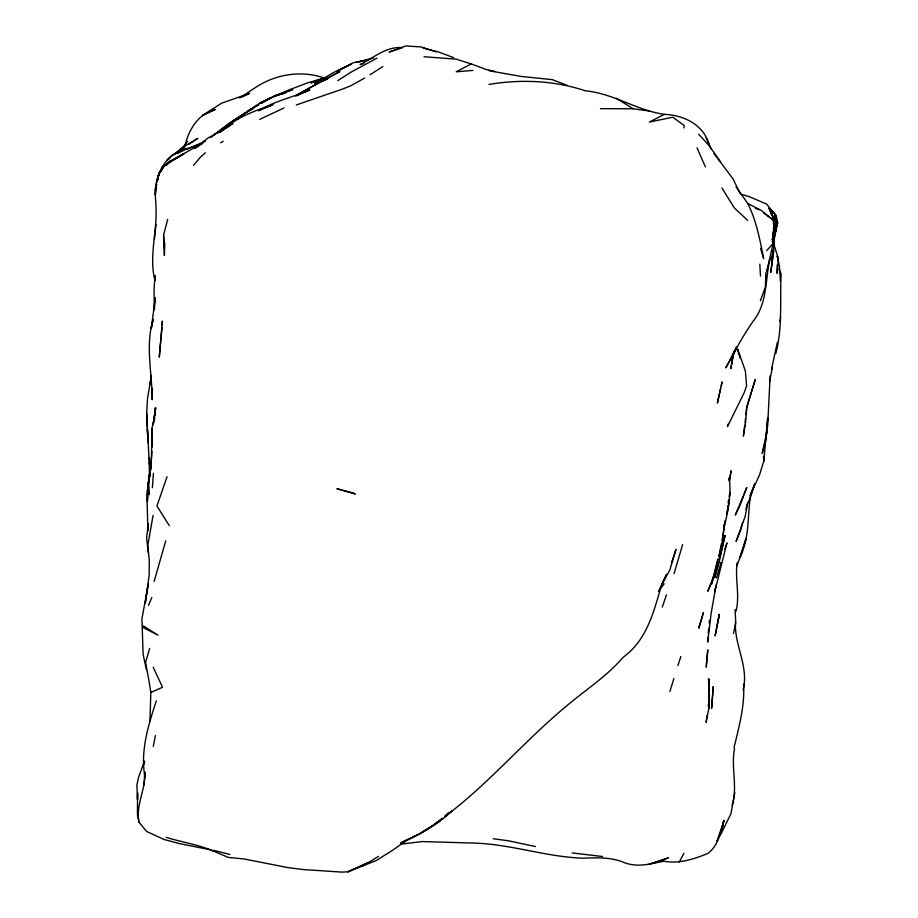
<?xml version="1.0" encoding="UTF-8"?>
<svg xmlns="http://www.w3.org/2000/svg" width="918" height="918" viewBox="0 0 918 918"><rect width="100%" height="100%" fill="white"/><g stroke="black" fill="none" stroke-linecap="round" stroke-linejoin="round"><path stroke-width="1.38" d="M150.609 380.167L147.5 398.699L146.673 413.18L147.982 442.671L147.431 429.28M137.539 793.645L137.459 814.564L139.031 822.23L146.559 831.433L164.184 839.534L179.458 843.596L210.509 849.816L228.272 857.412L244.222 858.996L287.563 867.533L303.376 869.575L342.024 872.1L348.438 871.767L367.154 863.115L347.807 871.756L376.07 860.625L393.088 849.988L407.707 839.465L400.707 843.172C419.239 834.737 437.404 825.018 452.104 810.674L444.782 816.641C488.881 783.708 524.144 741.055 566.429 706.103L566.658 705.896C585.569 689.82 606.718 676.44 623.012 657.403C646.834 640.11 653.65 612.317 661.362 585.627M152.434 388.325L152.158 399.651C152.227 372.869 145.055 345.616 153.226 319.303L151.355 328.231L155.245 297.639L154.362 309.905L154.017 290.031L155.004 275.572L155.257 280.449M776.1 229.408L776.284 216.017L773.794 212.414L769.261 209.029M777.202 264.832L777.076 273.334L778.407 258.933L773.656 243.477L773.828 245.921M708.248 706.217L708.971 700.847L708.627 678.769L708.857 708.214L706.103 722.363L706.998 715.638M772.463 241.503L775.997 229.787L776.284 216.017L766.61 204.094L748.836 196.498L741.228 194.375M775.813 353.499C782.698 327.439 779.83 300.461 781.103 273.885L778.923 269.008M149.944 476.694L150.082 472.598L147.729 486.815L147.419 501.389L148.246 489.145M148.544 678.115L150.839 692.47L149.944 721.571M728.422 502.823L728.502 500.08M763.96 456.166L763.81 461.065L759.507 474.95L750.19 495.353L754.676 483.809M765.887 272.428L765.417 286.978L760.368 300.737M149.416 491.75L149.324 494.481L148.487 479.701L151.206 465.552L150.311 471.186M137.757 792.957L137.482 799.796L136.897 785.062L138.366 777.925L144.505 761.102M772.635 239.323C775.102 228.892 774.689 217.394 768.997 208.042L775.676 222.408L772.566 241.572M151.906 451.404L150.219 471.382L151.55 458.22L151.791 429.004L154.947 414.913L155.567 407.638L153.295 424.529M683.99 127.923L684.139 125.433L672.745 117.206L649.382 122.071L664.391 114.348C683.508 115.14 703.142 124.366 708.937 143.919M770.133 375.714L767.712 425.241L765.91 439.561L762.204 453.549L765.623 437.622M143.977 785.108L144.769 771.946C146.146 789.01 135.382 804.925 139.031 822.23M707.996 637.23L707.686 642.107L711.129 613.442L716.109 585.041L714.652 592.03L726.964 542.894L724.841 549.171M729.053 480.206L729.202 477.819C731.543 494.825 727.894 511.739 723.923 528.183L724.417 524.648L722.34 542.538L718.943 556.572L721.479 543.249M763.489 456.889L763.81 461.065L767.723 417.862L767.035 425.998M148.613 483.706L149.393 472.322L149.072 457.634M773.897 231.221L772.612 240.195M774.826 217.623L775.01 214.904L776.284 216.017L777.626 222.592L773.254 243.706M152.377 487.768L153.386 473.309M777.339 342.391L771.499 369.3M161.993 327.6L159.284 357.159L162.36 321.036L162.199 324.972M734.549 748.572C730.785 767.494 737.946 786.921 732.094 805.442M765.91 439.561L766.702 430.06M154.431 420.628L154.683 417.77M154.924 414.925L155.555 407.799L153.214 424.483M153.088 515.365L147.787 545.487L149.278 560.382L149.175 574.989L145.239 603.562M708.271 633.477L708.719 628.245M709.178 623.001L709.407 620.384M772.508 239.896L773.22 231.761M773.449 229.052L774.046 222.271L772.715 245.255L766.897 271.131M150.196 384.539L151.057 375.382M746.024 414.534L746.724 407.42L755.284 379.501L746.724 407.42L745.657 421.867L743.385 436.096L744.705 425.321M743.087 690.061C749.157 666.617 734.251 645.526 735.433 622.243M737.188 562.688C734.756 578.776 740.08 595.059 736.064 611.113M729.34 497.246L729.844 492.415L729.317 496.443M154.878 280.139C148.968 256.879 156.806 233.241 156.049 209.706C156.094 201.111 154.052 192.218 156.599 183.795M728.295 506.92L729.087 499.667L728.559 502.33M154.419 238.829L156.014 224.474M750.545 495.261C747.436 515.79 749.65 537.753 740.172 556.905L746.07 538.373L744.154 544.695M167.684 219.413L163.599 234.939L164.391 255.479L164.77 242.845M770.076 258.383C765.027 279.646 767.712 303.181 753.07 321.334C744.819 333.245 737.406 345.788 731.198 358.846L734.331 351.066M745.037 422.624L745.531 418.574M723.005 535.263L724.876 520.954M728.077 505.864L727.022 513.942L728.146 506.162M728.433 503.179L728.789 500.482M148.888 479.632L146.914 493.907L147.89 530.73L148.441 523.581L146.57 537.891L148.36 552.831M728.525 503.557L729.087 499.667M773.036 250.591L771.476 260.804L773.438 250.981L774.677 233.906M145.354 602.851L148.28 584.146L141.923 618.847L143.128 654.477L146.398 669.67M718.06 621.589L719.264 614.406L715.179 635.715L719.264 614.406M156.496 187.915L155.337 194.949C154.316 174.512 166.491 152.216 187.972 148.36L176.956 153.65M158.137 178.069C158.63 170.645 164.689 165.079 170.312 160.902L166.525 165.125M147.729 486.815L150.082 472.598M733.516 352.558L730.831 368.6L733.459 354.428L736.213 346.924M729.408 481.101L731.153 470.773L729.431 479.896M779.944 321.564L780.621 317.685M772.44 239.736L773.931 231.738M774.436 229.075L775.676 222.408L775.01 214.904M721.984 540.587L722.753 536.594M153.295 746.368L155.417 735.57M769.582 381.681L772.417 367.544M184.736 146.88C187.272 134.567 193.457 122.278 203.67 114.67L221.686 103.149L249.57 93.384L242.272 96.941M156.542 184.507L155.406 189.842L156.599 184.415M157.116 181.844L158.837 173.858L163.829 166.479L158.975 173.559L157.196 181.236M766.186 434.971L766.76 432.321M734.825 792.659L730.935 813.761L720.768 834.405M720.24 555.275L725.071 535.469L718.794 563.79L714.583 577.686L718.587 561.873M157.196 181.707L158.975 173.559L161.809 170.392M776.066 229.718L772.474 241.078L777.626 222.592L772.44 241.457M720.63 388.486L717.383 403.071L722.11 381.865L721.227 385.847M733.436 633.512L735.754 623.517L735.111 609.621M772.589 239.896L774.987 229.672L772.13 214.548M749.972 497.625L748.836 502.353L754.642 484.096M144.539 761.619L143.897 764.258L144.574 761.917M720.228 555.321L723.35 542.561M766.92 271.017L768.297 265.463M742.582 522.422L740.596 530.329L736.087 541.39L745.152 516.49L747.814 502.33L745.898 509.238M719.253 559.234L719.919 556.595M728.1 424.185L727.492 426.537L744.131 392.778L746.598 385.824L745.382 370.987L737.602 349.081L738.875 354.566M719.827 835.908L723.958 820.336C720.756 832.052 718.232 845.811 707.87 853.442C694.042 859.076 679.102 864.067 663.978 861.21L649.233 864.079L668.361 857.791C653.65 864.308 636.874 868.531 621.475 861.509C609.196 857.056 595.793 857.722 582.941 858.192C546.026 856.964 510.569 844.032 473.596 843.068L422.36 841.565L400.673 844.147M165.745 540.805L154.132 581.45M772.486 238.875L774.987 229.672L773.312 223.143M161.729 169.314L162.429 166.778L161.66 169.532M149.68 648.372L145.56 662.291L148.36 677.404M682.625 544.604L674.076 573.601M720.687 563.973L721.112 562.55L716.43 577.858M740.172 556.905L743.396 547.22M669.91 691.426L673.904 678.528M677.897 665.63L680.846 656.485M772.692 239.185L775.676 222.408L769.972 210.061L770.982 213.986M733.998 747.745C738.933 726.999 744.957 705.804 743.569 684.231M156.335 700.813C148.303 725.266 140.144 751.085 144.952 777.064M671.379 563.239L675.981 549.412L669.727 570.342L662.004 584.204L666.56 574.358L659.124 590.526M662.303 607.062L666.434 594.944M736.821 566.027L741.87 552.28M772.359 239.426L773.381 236.787M148.498 605.283L151.826 597.469M167.03 476.775L156.944 505.979L169.325 525.67M683.91 853.384L679.171 862.151M733.551 353.476L725.794 367.877L735.846 349.54L734.193 352.271M658.39 591.399L664.127 583.859M182.418 147.924L187.582 141.429M193.583 165.389L200.331 157.219L205.334 152.801M168.694 159.078L170.84 156.588M766.76 250.568L772.428 244.165M174.087 154.74L181.064 148.349L197.806 138.331L188.798 144.378M166.801 160.145L173.445 154.316M178.023 152.698L184.3 147.385L177.828 152.514M181.477 148.739L178.666 151.183L180.915 149.68M442.166 818.202L433.984 824.823L437.232 822.115M445.207 815.597L448.248 812.992M213.745 135.095L223.9 127.315L259.76 103.126L274.643 95.874L285.039 93.039L274.643 95.874L292.727 89.551L273.644 96.597L289.193 89.838L307.45 82.907L324.811 77.778M177.771 152.491L183.141 148.2L174.695 154.121M218.782 131.526L229.213 123.333L258.899 104.583L256.535 105.983M237.383 119.225L239.575 117.504M210.922 137.47L215.466 134.051M218.369 132.559L227.779 125.789L217.577 132.754L219.976 131.366M240.378 116.953L242.226 115.668M250.901 109.712L254.229 107.429M239.816 97.939L256.053 87.118C276.444 73.853 302.229 69.986 325.247 78.374M337.79 80.623L350.94 72.212L376.954 58.167M370.08 74.725L382.84 66.578M254.114 107.291L231.336 122.014L251.211 109.127M202.935 143.162L194.708 148.521L207.468 138.388L233.138 123.689M361.99 866.454L378.445 856.402M221.077 130.723L230.384 125.296M220.618 142.772L223.246 141.28M202.476 143.128L170.633 161.109L164.299 165.928L184.002 153.639L170.633 161.109L183.095 154.35M229.431 125.766L219.62 132.582C234.079 118.973 252.209 111.296 270.902 105.513M364.653 78.053L350.699 85.799L342.976 88.92L296.388 104.927M297.065 95.759L306.681 90.515L295.389 95.885L309.917 89.941C292.934 97.216 274.689 101.06 258.612 110.768L273.162 104.698M325.569 77.904L314.84 83.584L333.555 72.522L351.135 64.145M494.859 71.397L486.115 69.481L471.244 63.939L456.189 71.811L472.942 70.411M351.112 64.191L337.388 71.168L353.384 62.711L368.382 59.922M259.725 119.351L284.041 107.945M251.934 109.013L248.399 110.745L253.402 108.416M416.956 835.128L402.061 842.414L420.41 833.464M259.691 103.16L278.487 94.416M205.448 141.257L187.054 149.026L200.64 144M150.839 692.47L162.555 687.261L153.191 667.237M400.799 843.47L403.071 842.598M324.926 77.95L310.915 82.872L325.087 78.214M402.004 47.885L389.152 52.074L405.951 45.9L421.282 46.979L436.061 51.89M363.93 63.388L360.063 64.627C373.752 57.845 385.549 46.52 402.015 47.598M373.729 57.903L356.161 62.309L364.331 60.749M488.961 84.433C521.183 79.04 554.426 80.497 585.454 90.836C613.339 93.407 636.828 110.458 664.391 114.348M600.452 108.657L633.156 108.772L648.946 110.952M424.082 56.755L456.177 59.131L471.244 63.939M572.132 852.937L602.438 856.494M493.218 838.742L508.744 840.854L535.458 846.568M489.214 70.778L520.449 76.332L552.292 79.648L567.117 85.34M422.991 48.034L438.311 51.89L453.503 57.605M213.986 850.412L229.867 854.486M166.192 837.331C181.844 842.322 198.552 844.537 213.607 851.147M755.365 208.317L759.094 209.694M142.531 627.246L158.034 635.199L143.185 625.801M736.052 186.859L747.814 203.532L761.229 210.406L772.761 219.654L763.65 213.01M616.207 98.169L633.156 108.772M747.654 220.389L734.366 207.961L721.927 187.983M698.644 134.235L709.098 145.537L720.699 162.176M714.032 153.627L733.092 178.964L740.183 193.618M777.202 256.615L778.407 258.933L777.316 256.329L779.451 266.358L780.403 281.149M697.014 147.832L705.391 166.915M706.206 137.643L711.048 148.865M747.814 203.532C756.489 220.997 759.932 239.816 763.661 258.635L760.597 248.353M739.449 355.174L739.885 357.71M149.118 459.929L147.431 429.176M149.416 462.752L149.852 466.975L149.404 461.639M759.829 264.143L760.494 276.066M146.673 413.18L147.373 427.937M163.599 234.939L164.15 248.055M708.627 678.769L708.971 700.847M709.086 693.618L708.857 708.214L708.788 686.182L709.086 693.618M706.47 663.76L706.298 667.202L707.789 649.864L706.47 663.76M713.263 686.664L711.599 708.386L713.263 686.664M151.791 429.004L151.803 447.066L151.791 429.004M773.633 250.866L770.753 272.382L773.633 250.866M723.591 821.782L722.535 827.474L717.05 841.152L723.591 821.782M699.275 626.305L698.908 628.222L703.463 612.409L699.275 626.305M714.422 574.22L713.745 577.697L707.778 591.284L714.422 574.22L717.979 558.936L711.37 584.525L714.422 574.22M746.724 487.653L739.678 506.128L735.295 515.078L746.724 487.653M439.665 821.208L421.018 832.924L439.665 821.208M205.953 113.58L202.476 115.576L215.248 109.449L205.953 113.58M316.308 83.986L296.525 95.185L339.855 71.57L316.308 83.986M270.867 97.824L261.309 103.264L270.867 97.824M325.638 79.602L321.713 81.323L327.841 78.753L325.638 79.602M353.086 492.989L336.883 488.72L355.312 494.045L353.086 492.989"/></g></svg>
